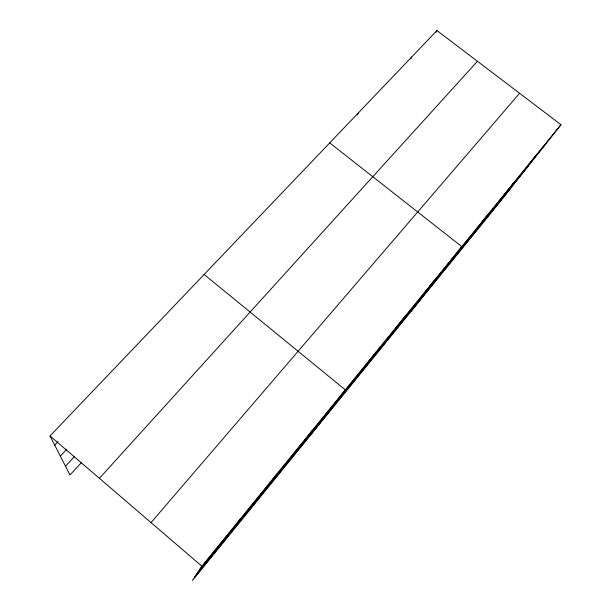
<?xml version="1.0" encoding="UTF-8"?>
<svg xmlns="http://www.w3.org/2000/svg" width="611" height="611" viewBox="0 0 611 611"><rect width="100%" height="100%" fill="white"/><g stroke="black" fill="none" stroke-linecap="round" stroke-linejoin="round"><path stroke-width="0.92" d="M357.427 114.891L358.092 113.172M410.898 58.748L411.646 57.067M436.147 32.284L436.949 30.55L560.974 124.705L496.514 206.159L192.473 580.45L201.851 566.191L560.974 124.705M236.411 524.337L240.306 518.915M271.528 481.147L276.951 473.869M305.103 439.867L311.908 430.892M310.648 434.979L345.291 389.849L204.135 274.484M367.104 363.621L376.292 351.745M395.783 328.351L405.987 315.238M423.331 294.471L434.467 280.228M409.782 312.924L461.801 246.623L329.734 142.89M475.305 230.561L488.059 214.346M499.836 200.385L513.301 183.308M523.474 171.317L537.588 153.453M199.637 569.559L546.265 143.287M196.994 573.576L528.324 165.963M194.573 577.25L511.476 187.256M151.039 522.596L519.594 93.292M99.417 478.321L477.428 61.283M81.431 462.58L69.975 474.984L50.026 435.948L436.949 30.55M65.492 466.201L74.542 456.47M60.336 456.119L66.828 449.192M54.723 445.136L57.999 441.677M50.026 435.948L201.851 566.191"/></g></svg>
